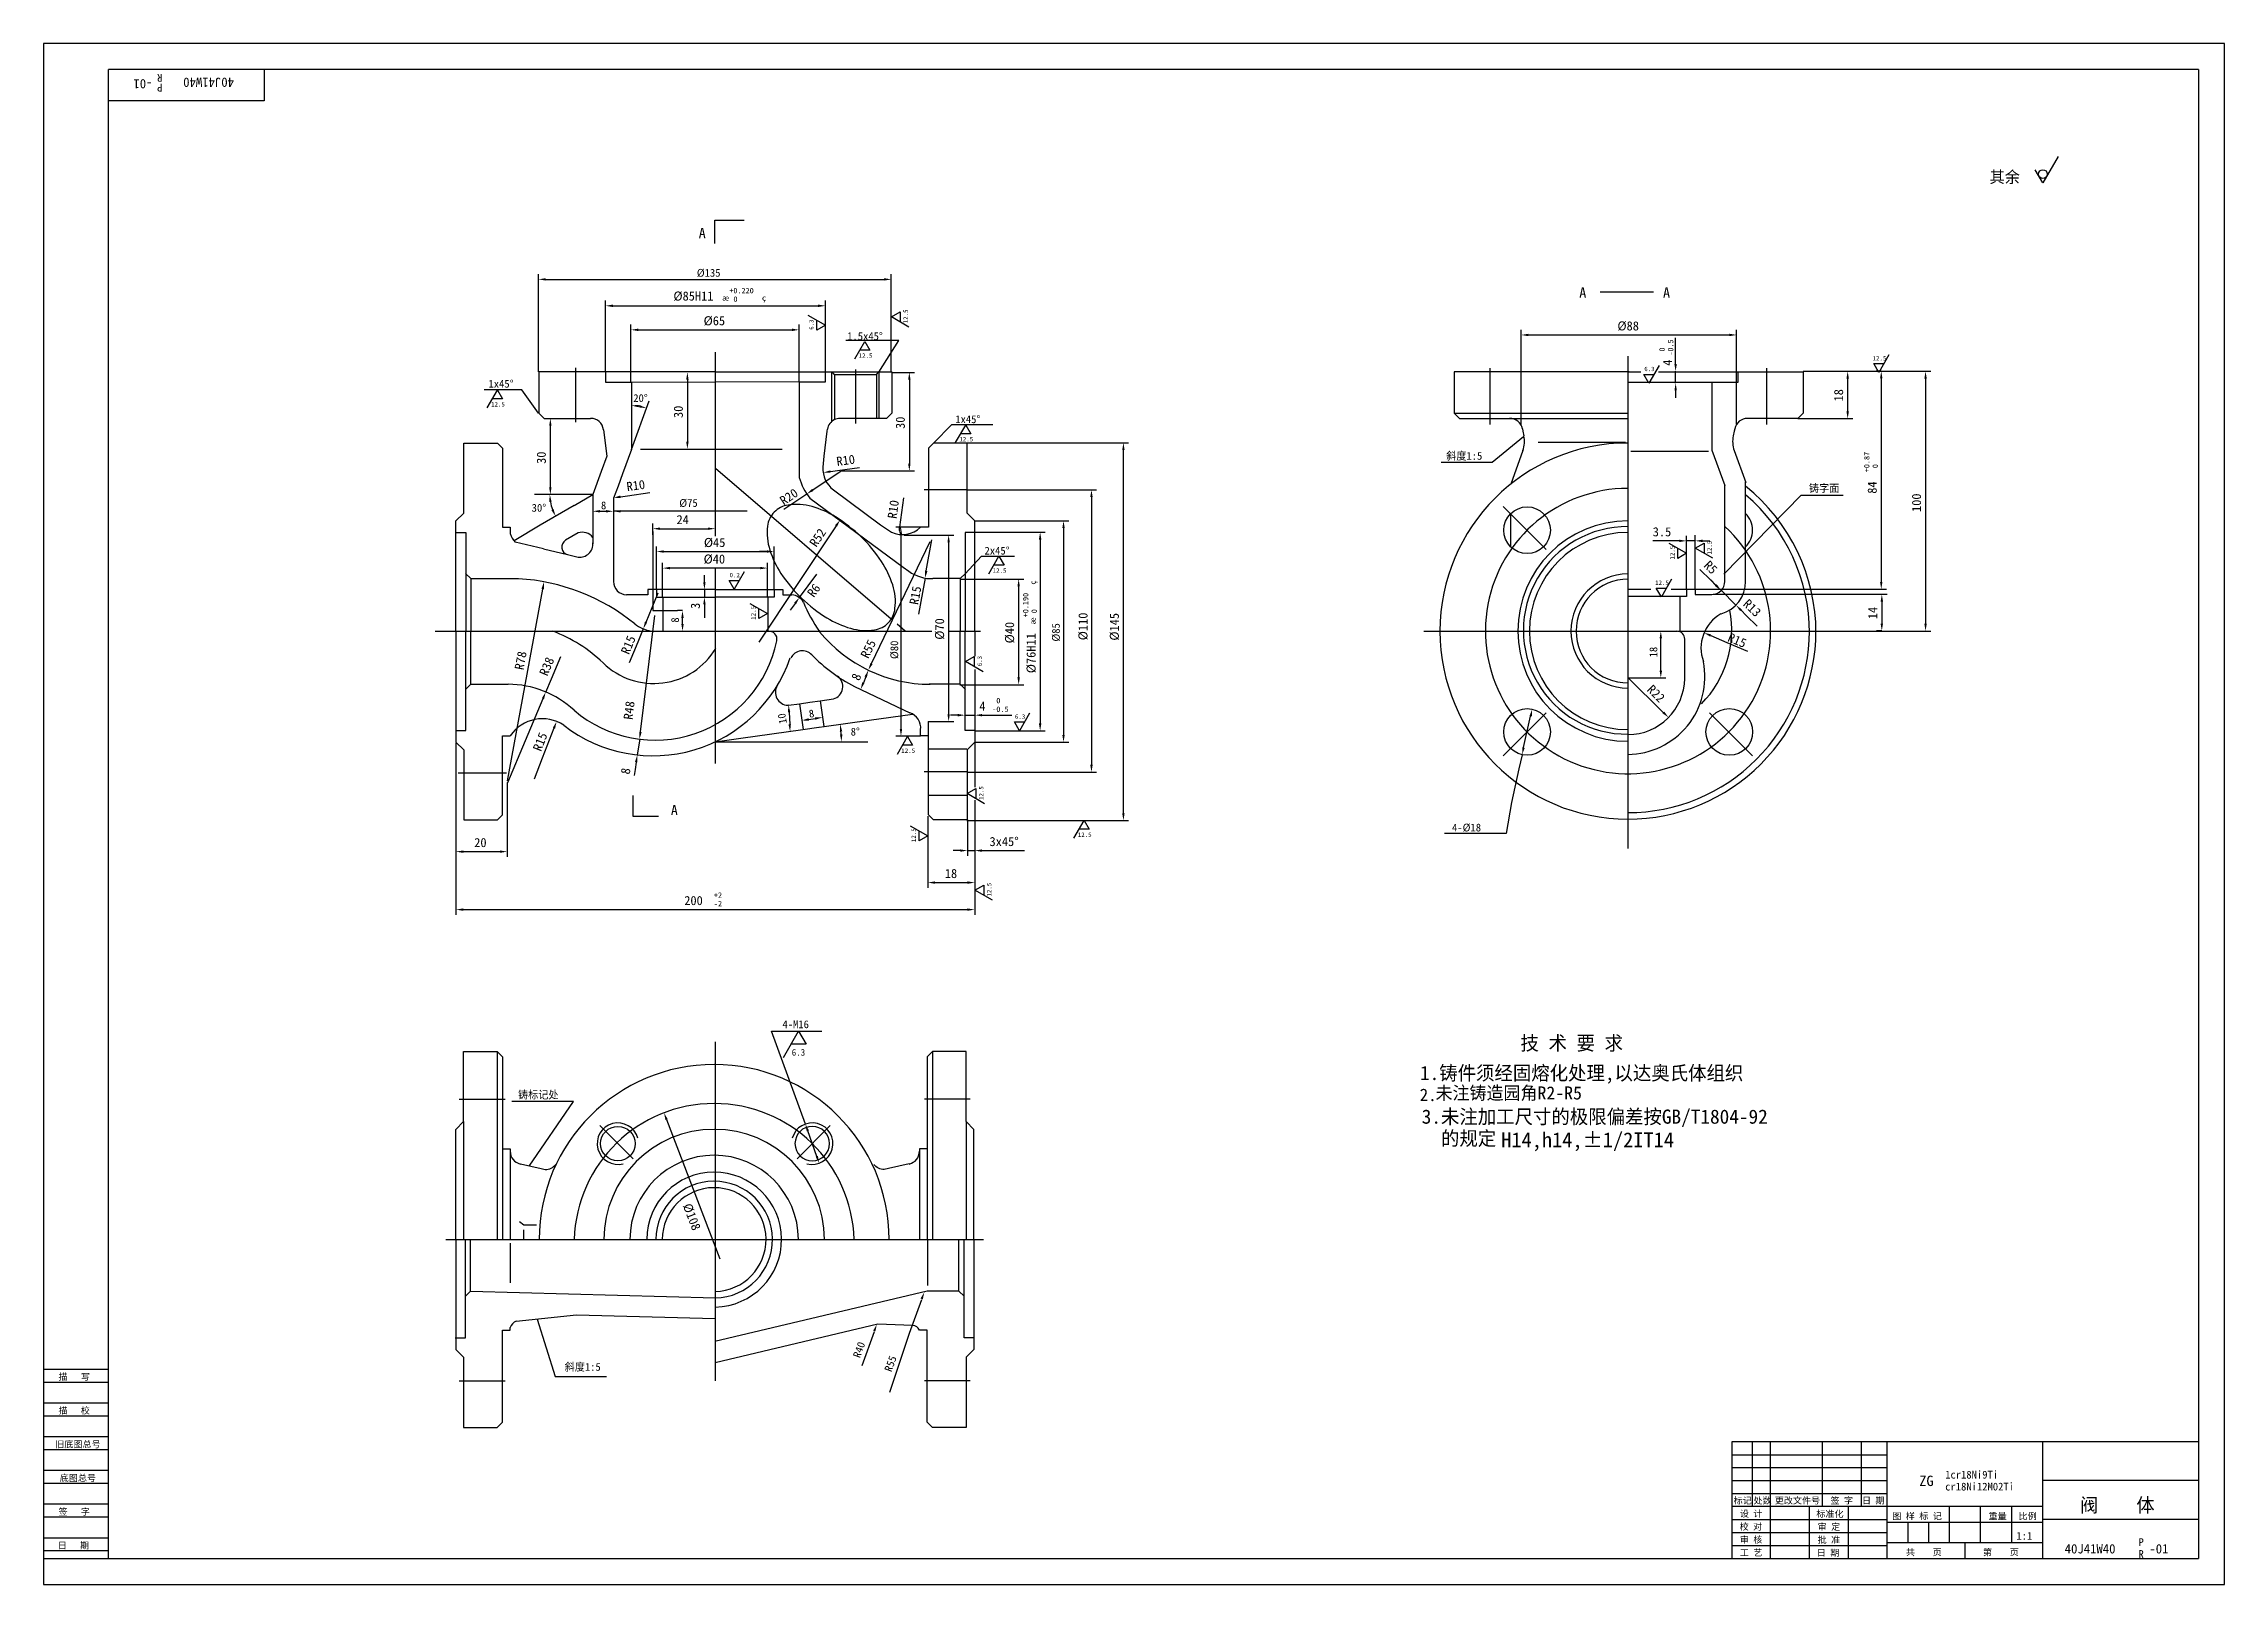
# Model space of a CAD drawing. Header units: metres. Extents: x 0 to 841, y 0 to 594.
import ezdxf

# ---------------------------------------------------------------- set-up
doc = ezdxf.new("R2010")
doc.units = ezdxf.units.M
for name, color, linetype in [('B', 3, 'Continuous'), ('C', 6, 'Continuous'), ('D', 1, 'Continuous'), ('FL', 5, 'Continuous'), ('T', 7, 'Continuous'), ('TL', 4, 'Continuous')]:
    doc.layers.add(name, color=color, linetype=linetype)

# ---------------------------------------------------------------- blocks, each defined once
blk = doc.blocks.new('TUKUN1')
at = {"layer": 'FL'}
for p, q in [((0, 594), (0, 0)), ((841, 594), (0, 594)), ((841, 0), (841, 594)), ((0, 78), (25, 78)), ((0, 70), (25, 70)), ((0, 65), (25, 65)), ((0, 57), (25, 57)), ((0, 52), (25, 52)), ((659, 30), (659, 55)), ((666, 10), (666, 55)), ((686, 30), (686, 55)), ((701, 30), (701, 55)), ((0, 44), (25, 44)), ((651, 50), (711, 50)), ((651, 45), (711, 45)), ((0, 39), (25, 39)), ((651, 40), (711, 40)), ((651, 35), (711, 35)), ((0, 31), (25, 31)), ((0, 26), (25, 26)), ((696, 10), (696, 30)), ((0, 18), (25, 18)), ((651, 25), (711, 25)), ((651, 20), (711, 20)), ((0, 13), (25, 13)), ((651, 15), (711, 15)), ((0, 0), (841, 0))]:
    blk.add_line(p, q, dxfattribs=at)
at = {"layer": 'TL'}
for p, q in [((25, 10), (25, 584)), ((831, 584), (25, 584)), ((85, 584), (85, 572)), ((831, 584), (831, 10)), ((85, 572), (25, 572)), ((0, 83), (25, 83)), ((651, 55), (651, 10)), ((831, 55), (651, 55)), ((711, 10), (711, 55)), ((771, 10), (771, 55)), ((831, 40), (771, 40)), ((771, 30), (651, 30)), ((681, 10), (681, 30)), ((735, 16), (735, 30)), ((747, 16), (747, 30)), ((759, 16), (759, 30)), ((711, 24), (771, 24)), ((719, 16), (719, 24)), ((727, 16), (727, 24)), ((831, 25), (771, 25)), ((0, 10), (831, 10)), ((771, 16), (711, 16)), ((741, 10), (741, 16))]:
    blk.add_line(p, q, dxfattribs=at)
at = {"layer": 'T'}
for s, p in [('描   写', (5.74, 78.76)), ('描   校', (5.74, 65.76)), ('旧底图总号', (4.49, 52.76)), ('底图总号', (6.22, 39.76)), ('标记', (651.75, 31.07)), ('处数', (659.38, 31.07)), ('更改文件号', (667.61, 31.07)), ('签 字', (689.1, 31.07)), ('日 期', (701.23, 31.07)), ('签   字', (5.74, 26.76)), ('设 计', (654.14, 25.99)), ('标准化', (683.65, 25.93)), ('图 样 标 记', (712.95, 25.04)), ('重量', (750.03, 25.04)), ('比例', (761.64, 25.04)), ('校 对', (654.05, 20.99)), ('审 核', (654.14, 15.99)), ('批 准', (684.13, 15.93)), ('审 定', (684.13, 20.93)), ('日   期', (5.45, 13.76)), ('工 艺', (654.14, 10.99)), ('日 期', (683.84, 10.93)), ('共    页', (718.18, 11.13)), ('第    页', (747.9, 11.13))]:
    blk.add_text(s, height=2.5, dxfattribs=at).set_placement(p)

msp = doc.modelspace()

# ---------------------------------------------------------------- linework, layer by layer
at = {"layer": 'B'}
msp.add_lwpolyline([(292.27, 380.2, 0.05), (302.09, 372.59, 0.07), (311.19, 368.6, 0.11), (320.42, 368.01, 0.17), (325.76, 370.74, 0.17), (328.33, 376.17, 0.11), (327.44, 385.37, 0.07), (323.16, 394.35, 0.05), (315.25, 403.91, 0.05), (305.43, 411.52, 0.07), (296.33, 415.51, 0.11), (287.1, 416.11, 0.17), (281.76, 413.37, 0.17), (279.19, 407.94, 0.11), (280.08, 398.74, 0.07), (284.36, 389.77, 0.05)], format="xyb", close=True, dxfattribs=at)
at = {"layer": 'C'}
for p, q in [((259, 475.01), (259, 404.17)), ((611, 473.45), (611, 327.3)), ((205.13, 469.07), (205.13, 448.06)), ((313.12, 468.36), (313.12, 447.55)), ((557.78, 468.83), (557.78, 447.2)), ((664.36, 468.83), (664.36, 447.2)), ((326.9, 372.09), (259.06, 430.22)), ((356.17, 421.97), (339.6, 421.97)), ((579.5, 399.03), (562.92, 415.61)), ((259, 391.8), (259, 316.41)), ((332.28, 367.47), (329.11, 370.19)), ((151.02, 367.53), (234.26, 367.53)), ((279.35, 367.53), (342.53, 367.53)), ((349.01, 367.53), (361.25, 367.53)), ((532.21, 367.53), (610.9, 367.53)), ((630.04, 367.44), (632.63, 367.53)), ((632.63, 367.53), (683.2, 367.53)), ((579.5, 336.03), (562.92, 319.45)), ((642.5, 336.03), (659.08, 319.45)), ((611, 327.3), (611, 319.91)), ((611, 319.91), (611, 283.76)), ((159.85, 312.85), (178.46, 312.85)), ((356.17, 313.2), (339.6, 313.2)), ((259, 209.12), (259, 110.38)), ((160.29, 187.08), (177.97, 187.08)), ((357.38, 187.08), (339.71, 187.08)), ((227.32, 164.06), (214.53, 176.86)), ((290.57, 164.06), (303.37, 176.86)), ((155.16, 133), (362.52, 133)), ((259, 110.38), (259, 102.4)), ((259, 102.4), (259, 93.53)), ((259, 93.53), (259, 85.56)), ((259, 85.56), (259, 78.51)), ((160.29, 78.42), (177.97, 78.42)), ((357.38, 78.42), (339.71, 78.42))]:
    msp.add_line(p, q, dxfattribs=at)
msp.add_lwpolyline([(215.74, 355.26, 0.1), (196.41, 367.49, 0.1)], format="xyb", dxfattribs=at)
for centre, radius, start, end in [((611, 367.53), 55, 90, 47.19), ((235.29, 375.31), 28, 225.72, 328.89), ((258.59, 131.39), 54, 1.71, 178.29)]:
    msp.add_arc(centre, radius, start, end, dxfattribs=at)
at = {"layer": 'D'}
for p, q in [((776.87, 550.47), (771.02, 540.33)), ((771.02, 540.33), (768.09, 545.4)), ((190.83, 467.51), (190.83, 505.11)), ((326.9, 467.51), (326.9, 505.11)), ((193.63, 503.11), (324.1, 503.11)), ((216.73, 467.63), (216.73, 494.92)), ((219.53, 492.92), (298.7, 492.92)), ((294.76, 489.36), (301.52, 485.46)), ((301.5, 467.63), (301.5, 494.92)), ((326.94, 488.63), (330.32, 490.59)), ((333.7, 484.73), (326.94, 488.63)), ((330.32, 490.59), (330.32, 486.68)), ((226.51, 463.37), (226.51, 485.66)), ((229.31, 483.66), (288.56, 483.66)), ((291.36, 463.72), (291.36, 485.66)), ((298.14, 483.5), (298.14, 487.41)), ((301.52, 485.46), (298.14, 483.5)), ((329.77, 479.49), (309.31, 479.49)), ((322.04, 467.37), (329.77, 479.49)), ((569.79, 446.62), (569.79, 483.68)), ((572.59, 481.68), (650.1, 481.68)), ((629.37, 475.86), (629.37, 480.63)), ((652.9, 447.33), (652.9, 483.68)), ((312.83, 472.46), (316.73, 479.22)), ((318.69, 475.84), (314.78, 475.84)), ((316.73, 479.22), (318.69, 475.84)), ((629.37, 473.27), (629.37, 475.86)), ((629.37, 470.47), (629.37, 473.27)), ((711.66, 474.01), (707.76, 467.25)), ((248.26, 464.51), (248.26, 440.49)), ((303.84, 467.49), (303.84, 448.28)), ((322.04, 467.49), (322.04, 449.51)), ((326.98, 467.27), (335.86, 467.27)), ((333.86, 464.47), (333.86, 432.07)), ((619.08, 463.12), (617.12, 466.5)), ((617.12, 466.5), (621.03, 466.5)), ((622.98, 469.88), (619.08, 463.12)), ((629.37, 463.1), (629.37, 467.67)), ((678.6, 467.67), (697.72, 467.67)), ((695.72, 464.87), (695.72, 452.23)), ((697.72, 467.67), (723.37, 467.67)), ((705.81, 470.63), (709.71, 470.63)), ((707.76, 467.25), (705.81, 470.63)), ((708.67, 467.76), (706.67, 467.76)), ((708.67, 464.96), (708.67, 386.48)), ((723.37, 467.67), (727.76, 467.67)), ((725.76, 464.87), (725.76, 370.33)), ((184.4, 460.58), (169.93, 460.58)), ((171.09, 453.65), (174.99, 460.41)), ((176.94, 457.03), (173.04, 457.03)), ((174.99, 460.41), (176.94, 457.03)), ((190.8, 451.5), (184.4, 460.58)), ((226.65, 437.53), (233.49, 456.32)), ((629.37, 460.3), (629.37, 457.5)), ((195.42, 422.94), (195.42, 446.69)), ((343.17, 440.03), (350.24, 447.1)), ((350.24, 447.1), (366.11, 447.1)), ((351.68, 440.21), (355.59, 446.97)), ((355.59, 446.97), (357.54, 443.59)), ((676.45, 449.43), (697.72, 449.43)), ((357.54, 443.59), (353.63, 443.59)), ((356.03, 440.12), (418.41, 440.12)), ((416.41, 297.29), (416.41, 437.32)), ((570.76, 442.44), (558.66, 432.47)), ((296.6, 421.92), (307.97, 429.59)), ((303.4, 429.01), (306.18, 429.4)), ((306.18, 429.4), (314.68, 430.59)), ((308.01, 429.27), (335.86, 429.27)), ((558.66, 432.47), (538.95, 432.47)), ((225.22, 419.7), (233.73, 420.89)), ((356.03, 421.99), (406.1, 421.99)), ((192.07, 420.14), (189.34, 420.14)), ((196.31, 420.14), (192.07, 420.14)), ((211.76, 420.14), (196.31, 420.14)), ((214.56, 413.7), (216.91, 413.7)), ((271.37, 413.7), (219.71, 413.7)), ((222.45, 419.31), (225.22, 419.7)), ((289.64, 417.22), (285.46, 414.39)), ((294.28, 420.35), (289.64, 417.22)), ((330.61, 410.35), (331.79, 418.86)), ((404.1, 419.19), (404.1, 315.96)), ((648.02, 389.44), (677.84, 419.92)), ((677.84, 419.92), (693.94, 419.92)), ((234.95, 404.66), (234.95, 408.99)), ((234.95, 405.93), (234.95, 375.4)), ((237.75, 406.99), (256.23, 406.99)), ((305.63, 408.08), (275.83, 363.22)), ((338.19, 407.55), (328.63, 407.55)), ((330.23, 407.58), (330.61, 410.35)), ((330.63, 404.75), (330.63, 329.79)), ((331.73, 404.55), (351.01, 404.55)), ((359.09, 405.62), (386.3, 405.62)), ((359.17, 410.03), (395.33, 410.03)), ((393.33, 407.23), (393.33, 327.5)), ((633.57, 402.3), (633.57, 404.3)), ((633.6, 399.95), (633.57, 404.29)), ((636.88, 383.68), (636.88, 404.46)), ((636.94, 402.3), (636.94, 404.3)), ((236.36, 383.5), (236.36, 400.18)), ((239.16, 398.18), (278.93, 398.18)), ((278.93, 398.18), (276.13, 398.18)), ((281.73, 383.5), (281.73, 400.18)), ((281.73, 398.18), (281.73, 400.18)), ((319.26, 354.98), (341.92, 402.01)), ((340.4, 390.72), (342.54, 402.73)), ((349.01, 401.75), (349.01, 335.47)), ((355.37, 389.63), (361.69, 396.37)), ((361.69, 396.37), (374.47, 396.37)), ((364.52, 389.58), (368.42, 396.34)), ((368.42, 396.34), (370.38, 392.96)), ((384.3, 402.82), (384.3, 331.91)), ((627.97, 402.3), (620.55, 402.3)), ((626.81, 401.42), (633.57, 397.51)), ((630.77, 402.3), (627.97, 402.3)), ((630.19, 395.56), (630.19, 399.47)), ((633.57, 397.51), (630.19, 395.56)), ((636.94, 402.3), (633.57, 402.3)), ((633.6, 383.59), (633.6, 399.95)), ((636.94, 399.49), (640.32, 401.44)), ((643.7, 395.59), (636.94, 399.49)), ((639.74, 402.3), (642.54, 402.3)), ((640.32, 401.44), (640.32, 397.54)), ((238.71, 380.62), (238.71, 393.8)), ((276.36, 391.8), (241.51, 391.8)), ((254.83, 386.3), (254.83, 389.1)), ((266.29, 383.65), (264.34, 387.03)), ((264.34, 387.03), (268.24, 387.03)), ((270.2, 390.41), (266.29, 383.65)), ((279.16, 380.62), (279.16, 393.8)), ((294.8, 384.91), (298.24, 389.52)), ((339.91, 387.96), (338.93, 382.45)), ((353.32, 387.56), (378.02, 387.56)), ((370.38, 392.96), (366.47, 392.96)), ((627.78, 387.49), (623.88, 380.73)), ((642.95, 387.11), (638.76, 391.29)), ((644.9, 385.25), (642.92, 387.22)), ((644.93, 385.13), (642.95, 387.11)), ((192.45, 383.74), (178.71, 309.81)), ((232.34, 371), (236.97, 382.28)), ((254.83, 383.5), (254.83, 380.62)), ((291.46, 380.41), (294.8, 384.91)), ((338.93, 382.45), (337.42, 373.99)), ((376.02, 384.76), (376.02, 349.63)), ((621.93, 384.11), (625.83, 384.11)), ((623.88, 380.73), (621.93, 384.11)), ((636.83, 383.68), (710.67, 383.68)), ((643.85, 381.7), (710.89, 381.7)), ((646.88, 383.27), (652.61, 377.54)), ((708.89, 378.9), (708.89, 370.42)), ((230.17, 328.62), (235.75, 373.48)), ((234.95, 375.4), (244.39, 375.4)), ((246.39, 375.4), (244.39, 375.4)), ((246.39, 370.27), (246.39, 372.6)), ((254.83, 377.82), (254.83, 375.02)), ((254.83, 375.02), (254.83, 372.59)), ((272.4, 378.21), (279.16, 374.31)), ((275.78, 372.36), (275.78, 376.26)), ((279.16, 374.31), (275.78, 372.36)), ((289.79, 378.17), (287.88, 375.6)), ((654.59, 375.56), (656.57, 373.58)), ((656.57, 373.58), (660.76, 369.4)), ((229.13, 363.2), (225.87, 355.26)), ((231.27, 368.41), (229.13, 363.2)), ((623.66, 352.25), (623.66, 364.69)), ((642.89, 365.79), (649.16, 363.14)), ((649.16, 363.14), (657.07, 359.79)), ((683.2, 367.53), (723.37, 367.53)), ((708.89, 367.62), (706.89, 367.62)), ((723.37, 367.53), (727.76, 367.53)), ((195.82, 349.17), (199.41, 357.7)), ((355.53, 355.75), (358.91, 357.7)), ((362.29, 351.84), (355.53, 355.75)), ((358.91, 357.7), (358.91, 353.79)), ((193.64, 344.01), (195.82, 349.17)), ((317.04, 349.85), (316.13, 347.63)), ((353.32, 346.83), (378.02, 346.83)), ((624.63, 336.17), (610.9, 349.6)), ((611.12, 349.45), (625.66, 349.45)), ((192.55, 341.43), (178.87, 309)), ((196.81, 330.06), (192.26, 318.47)), ((287.46, 336.25), (287.73, 331.56)), ((295.13, 333.46), (297.54, 333.81)), ((341.09, 332.67), (351.01, 332.67)), ((341.19, 327.18), (341.19, 332.67)), ((352.56, 335.1), (349.76, 335.1)), ((355.36, 335.1), (359.09, 335.1)), ((359.09, 329.11), (386.3, 329.11)), ((361.89, 335.1), (364.69, 335.1)), ((364.69, 335.1), (367.28, 335.1)), ((367.28, 335.1), (373.37, 335.1)), ((376.35, 329.1), (374.4, 332.48)), ((374.4, 332.48), (378.3, 332.48)), ((380.25, 335.86), (376.35, 329.1)), ((570.76, 322.59), (573.46, 334.69)), ((159.02, 324.26), (159.02, 280.49)), ((229.96, 325.92), (228.96, 319.74)), ((259, 324.85), (317.84, 324.85)), ((338.19, 326.99), (328.63, 326.99)), ((329.29, 320.12), (333.19, 326.88)), ((335.14, 323.5), (331.24, 323.5)), ((333.19, 326.88), (335.14, 323.5)), ((359.09, 324.46), (359.09, 307.4)), ((359.17, 324.7), (395.33, 324.7)), ((570.15, 319.85), (568.92, 314.39)), ((192.26, 318.47), (189.12, 310.48)), ((228.07, 314.21), (227.69, 311.82)), ((228.52, 316.98), (228.07, 314.21)), ((356.03, 313.16), (406.1, 313.16)), ((568.92, 314.39), (566.03, 301.45)), ((178.77, 309.14), (178.77, 280.49)), ((356.11, 304.84), (359.49, 306.79)), ((362.87, 300.94), (356.11, 304.84)), ((359.49, 306.79), (359.49, 302.89)), ((340.98, 296.14), (340.98, 268.56)), ((356.03, 294.49), (418.41, 294.49)), ((356.3, 294.76), (356.3, 280.89)), ((359.09, 302.28), (359.09, 280.89)), ((397.35, 287.73), (401.25, 294.49)), ((401.25, 294.49), (403.21, 291.11)), ((566.03, 301.45), (564.05, 289.49)), ((334.22, 292.5), (340.98, 288.6)), ((337.6, 286.65), (337.6, 290.55)), ((340.98, 288.6), (337.6, 286.65)), ((403.21, 291.11), (399.3, 291.11)), ((564.05, 289.49), (540.27, 289.49)), ((159.02, 280.49), (159.02, 258.14)), ((161.82, 282.49), (175.97, 282.49)), ((353.5, 282.89), (350.7, 282.89)), ((356.3, 282.89), (359.09, 282.89)), ((359.09, 280.89), (359.09, 268.56)), ((361.89, 282.89), (364.69, 282.89)), ((364.69, 282.89), (378.28, 282.89)), ((343.78, 270.56), (356.29, 270.56)), ((359.18, 267.62), (362.56, 269.57)), ((362.56, 269.57), (362.56, 265.67)), ((359.09, 268.56), (359.09, 258.14)), ((365.94, 263.72), (359.18, 267.62)), ((161.82, 260.14), (356.29, 260.14)), ((293.77, 177.46), (280.65, 213.29)), ((280.65, 213.29), (300.12, 213.29)), ((285.32, 203.15), (291.17, 213.29)), ((291.17, 213.29), (294.1, 208.22)), ((294.1, 208.22), (288.24, 208.22)), ((204.36, 186.12), (180.62, 186.12)), ((187.24, 161.24), (204.36, 186.12)), ((240.24, 179.19), (260.83, 125.56)), ((298.16, 165.01), (294.7, 174.82)), ((338.61, 109.76), (333.83, 96.67)), ((190.36, 102.24), (197.27, 80.1)), ((320.3, 97.36), (315.52, 84.27)), ((333.83, 96.67), (326.24, 73.97)), ((197.27, 80.1), (217.03, 80.1))]:
    msp.add_line(p, q, dxfattribs=at)
msp.add_circle((771.02, 543.71), 1.69, dxfattribs=at)
for centre, radius, start, end in [((226.65, 437.53), 16.97, 79.47, 80.53), ((211.8, 420.14), 16.6, 189.67, 200.33), ((259, 324.85), 48.67, 3.3, 4.7)]:
    msp.add_arc(centre, radius, start, end, dxfattribs=at)
for points in [[(193.63, 503.58), (193.63, 502.65), (190.83, 503.11)], [(324.1, 503.58), (324.1, 502.65), (326.9, 503.11)], [(219.53, 493.39), (219.53, 492.46), (216.73, 492.92)], [(298.7, 493.39), (298.7, 492.46), (301.5, 492.92)], [(229.31, 484.13), (229.31, 483.19), (226.51, 483.66)], [(288.56, 484.13), (288.56, 483.19), (291.36, 483.66)], [(572.59, 482.15), (572.59, 481.22), (569.79, 481.68)], [(650.1, 482.15), (650.1, 481.22), (652.9, 481.68)], [(247.8, 464.51), (248.73, 464.51), (248.26, 467.31)], [(333.39, 464.47), (334.32, 464.47), (333.86, 467.27)], [(628.91, 470.47), (629.84, 470.47), (629.37, 467.67)], [(628.91, 460.3), (629.84, 460.3), (629.37, 463.1)], [(695.26, 464.87), (696.19, 464.87), (695.72, 467.67)], [(708.21, 464.96), (709.14, 464.96), (708.67, 467.76)], [(725.3, 464.87), (726.23, 464.87), (725.76, 467.67)], [(229.4, 453.8), (229.48, 454.73), (226.65, 454.5)], [(229.87, 454.66), (229.63, 453.76), (232.45, 453.47)], [(194.95, 446.69), (195.88, 446.69), (195.42, 449.49)], [(695.26, 452.23), (696.19, 452.23), (695.72, 449.43)], [(247.8, 440.49), (248.73, 440.49), (248.26, 437.69)], [(415.95, 437.32), (416.88, 437.32), (416.41, 440.12)], [(303.47, 428.54), (303.34, 429.47), (300.63, 428.62)], [(333.39, 432.07), (334.32, 432.07), (333.86, 429.27)], [(194.95, 422.94), (195.88, 422.94), (195.42, 420.14)], [(296.86, 421.53), (296.34, 422.31), (294.28, 420.35)], [(403.63, 419.19), (404.56, 419.19), (404.1, 421.99)], [(194.97, 417.31), (195.9, 417.39), (195.2, 420.14)], [(196.65, 414.57), (195.81, 414.17), (197.42, 411.84)], [(214.56, 414.17), (214.56, 413.24), (211.76, 413.7)], [(216.91, 414.17), (216.91, 413.24), (219.71, 413.7)], [(222.51, 418.85), (222.38, 419.77), (219.68, 418.92)], [(222.51, 413.25), (219.71, 413.7), (222.51, 414.15)], [(237.75, 407.46), (237.75, 406.53), (234.95, 406.99)], [(256.23, 407.46), (256.23, 406.53), (259.03, 406.99)], [(306.01, 407.82), (305.24, 408.34), (307.18, 410.41)], [(330.69, 407.52), (329.77, 407.64), (329.85, 404.81)], [(330.16, 404.75), (331.09, 404.75), (330.63, 407.55)], [(348.55, 401.75), (349.48, 401.75), (349.01, 404.55)], [(383.83, 402.82), (384.77, 402.82), (384.3, 405.62)], [(392.86, 407.23), (393.8, 407.23), (393.33, 410.03)], [(239.16, 398.65), (239.16, 397.72), (236.36, 398.18)], [(278.93, 398.65), (278.93, 397.72), (281.73, 398.18)], [(278.93, 398.65), (278.93, 397.72), (281.73, 398.18)], [(630.77, 402.77), (630.77, 401.83), (633.57, 402.3)], [(639.74, 402.77), (639.74, 401.83), (636.94, 402.3)], [(241.51, 392.27), (241.51, 391.34), (238.71, 391.8)], [(276.36, 392.27), (276.36, 391.34), (279.16, 391.8)], [(340.86, 390.64), (339.94, 390.8), (339.91, 387.96)], [(375.55, 384.76), (376.48, 384.76), (376.02, 387.56)], [(192.91, 383.66), (192, 383.83), (192.97, 386.49)], [(254.37, 386.3), (255.3, 386.3), (254.83, 383.5)], [(254.37, 377.82), (255.3, 377.82), (254.83, 380.62)], [(290.16, 377.89), (289.41, 378.44), (291.46, 380.41)], [(645.23, 385.58), (644.57, 384.92), (646.88, 383.27)], [(644.6, 384.8), (645.26, 385.46), (646.92, 383.15)], [(708.21, 386.48), (709.14, 386.48), (708.67, 383.68)], [(708.43, 378.9), (709.36, 378.9), (708.89, 381.7)], [(232.77, 370.82), (231.9, 371.18), (231.27, 368.41)], [(245.92, 372.6), (246.85, 372.6), (246.39, 375.4)], [(245.92, 370.27), (246.85, 370.27), (246.39, 367.47)], [(654.92, 375.89), (654.26, 375.23), (652.61, 377.54)], [(708.43, 370.42), (709.36, 370.42), (708.89, 367.62)], [(725.3, 370.33), (726.23, 370.33), (725.76, 367.53)], [(623.19, 364.69), (624.13, 364.69), (623.66, 367.49)], [(642.71, 365.36), (643.08, 366.22), (640.32, 366.88)], [(319.68, 354.78), (318.84, 355.18), (318.05, 352.46)], [(315.7, 347.8), (316.57, 347.45), (315.08, 345.03)], [(316.6, 350.03), (317.47, 349.68), (318.09, 352.45)], [(375.55, 349.63), (376.48, 349.63), (376.02, 346.83)], [(623.19, 352.25), (624.13, 352.25), (623.66, 349.45)], [(192.98, 341.25), (192.12, 341.61), (193.64, 344.01)], [(287.93, 336.27), (287, 336.22), (287.3, 339.04)], [(573.92, 334.58), (573.01, 334.79), (574.07, 337.42)], [(624.3, 335.84), (624.95, 336.51), (626.63, 334.21)], [(197.24, 329.89), (196.37, 330.23), (197.83, 332.66)], [(230.63, 328.56), (229.71, 328.68), (229.82, 325.84)], [(288.19, 331.58), (287.26, 331.53), (287.88, 328.76)], [(295.06, 333.93), (295.2, 333), (292.36, 333.07)], [(297.47, 334.27), (297.6, 333.35), (300.31, 334.21)], [(307.05, 328.78), (307.97, 328.89), (307.2, 331.62)], [(330.16, 329.79), (331.09, 329.79), (330.63, 326.99)], [(348.55, 335.47), (349.48, 335.47), (349.01, 332.67)], [(352.56, 335.56), (352.56, 334.63), (355.36, 335.1)], [(361.89, 335.56), (361.89, 334.63), (359.09, 335.1)], [(383.83, 331.91), (384.77, 331.91), (384.3, 329.11)], [(228.06, 317.05), (228.98, 316.9), (228.96, 319.74)], [(308.06, 327.66), (307.13, 327.63), (307.67, 324.85)], [(392.86, 327.5), (393.8, 327.5), (393.33, 324.7)], [(571.21, 322.48), (570.3, 322.69), (570.15, 319.85)], [(403.63, 315.96), (404.56, 315.96), (404.1, 313.16)], [(415.95, 297.29), (416.88, 297.29), (416.41, 294.49)], [(161.82, 282.95), (161.82, 282.02), (159.02, 282.49)], [(175.97, 282.95), (175.97, 282.02), (178.77, 282.49)], [(353.5, 283.35), (353.5, 282.42), (356.3, 282.89)], [(361.89, 283.35), (361.89, 282.42), (359.09, 282.89)], [(343.78, 271.03), (343.78, 270.09), (340.98, 270.56)], [(356.29, 271.03), (356.29, 270.09), (359.09, 270.56)], [(161.82, 260.6), (161.82, 259.67), (159.02, 260.14)], [(356.29, 260.6), (356.29, 259.67), (359.09, 260.14)], [(239.8, 179.02), (240.68, 179.35), (239.24, 181.8)], [(294.26, 174.66), (295.14, 174.97), (293.77, 177.46)], [(297.72, 164.85), (298.6, 165.16), (299.09, 162.37)], [(339.05, 109.88), (338.18, 110.22), (339.64, 112.65)], [(320.75, 97.48), (319.88, 97.82), (321.34, 100.25)]]:
    msp.add_solid(points, dxfattribs=at)
at = {"layer": 'FL'}
for centre, start, end in [((221.47, 169.91), 15, 285), ((296.43, 169.91), 255, 165)]:
    msp.add_arc(centre, 8, start, end, dxfattribs=at)
at = {"layer": 'TL'}
for p, q in [((258.88, 516.9), (258.88, 525.92)), ((258.88, 525.92), (270.14, 525.92)), ((600.22, 498.34), (620.79, 498.34)), ((191, 467.53), (191, 451.53)), ((216.5, 467.53), (191, 467.53)), ((259, 467.53), (216.5, 467.53)), ((216.65, 467.53), (216.65, 463.53)), ((216.65, 463.53), (226.65, 463.53)), ((226.65, 463.53), (291.25, 463.68)), ((226.65, 463.53), (226.65, 437.53)), ((259.08, 467.53), (301.58, 467.53)), ((291.43, 463.53), (291.43, 437.53)), ((301.43, 463.53), (291.43, 463.53)), ((301.43, 467.53), (301.43, 463.53)), ((301.58, 467.53), (305.03, 467.53)), ((304.98, 466.46), (304.04, 467.49)), ((304.98, 466.46), (304.98, 449.53)), ((304.98, 466.46), (321.18, 466.46)), ((305.03, 467.53), (321.24, 467.53)), ((321.21, 466.46), (322.15, 467.49)), ((321.21, 466.46), (321.21, 449.53)), ((321.24, 467.53), (327.08, 467.53)), ((327.08, 467.53), (327.08, 451.53)), ((568.97, 467.53), (543.97, 467.53)), ((543.97, 467.53), (543.97, 451.53)), ((611.47, 467.53), (568.97, 467.53)), ((611, 467.53), (615.96, 467.53)), ((643.4, 463.31), (611.09, 463.31)), ((622.8, 467.53), (653.5, 467.53)), ((653.4, 463.31), (643.4, 463.31)), ((643.4, 463.31), (643.4, 437.31)), ((653.4, 467.31), (653.4, 463.31)), ((653.5, 467.53), (678.5, 467.53)), ((678.5, 467.53), (678.5, 451.53)), ((191, 451.53), (193, 449.53)), ((193, 449.53), (210.96, 449.53)), ((304.98, 449.53), (304.98, 449)), ((321.24, 449.53), (307.16, 449.53)), ((325.08, 449.53), (321.24, 449.53)), ((327.08, 451.53), (325.08, 449.53)), ((543.97, 451.53), (611.1, 451.53)), ((543.97, 451.53), (545.97, 449.53)), ((545.97, 449.53), (565.37, 449.53)), ((565.37, 449.53), (611.1, 449.53)), ((676.5, 449.53), (657.1, 449.53)), ((678.5, 451.53), (676.5, 449.53)), ((162, 413.03), (162, 440.03)), ((162, 440.03), (175, 440.03)), ((175, 440.03), (176.98, 438.05)), ((176.98, 438.05), (176.98, 407.55)), ((215.92, 445.16), (217.21, 435)), ((230.18, 437.69), (284.82, 437.69)), ((291.43, 437.53), (291.43, 426.79)), ((302.08, 444.53), (300.86, 435)), ((302.23, 445.41), (302.08, 444.53)), ((343.17, 440.03), (341.19, 438.05)), ((341.19, 438.05), (341.19, 407.55)), ((356.17, 440.03), (343.17, 440.03)), ((356.17, 413.03), (356.17, 440.03)), ((570.27, 445.51), (570.47, 444.53)), ((570.47, 444.53), (570.86, 442.77)), ((609.99, 440.28), (576.36, 440.28)), ((652, 444.53), (651.6, 442.77)), ((652.2, 445.51), (652, 444.53)), ((300.86, 435), (300.56, 430.72)), ((570.5, 437.16), (565.79, 424.21)), ((642.1, 436.73), (612.06, 436.73)), ((643.4, 437.31), (648.38, 423.63)), ((651.96, 437.16), (656.47, 424.78)), ((304.58, 421.97), (322.76, 408.52)), ((648.38, 386.68), (648.38, 423.63)), ((656.38, 386.11), (656.38, 425.04)), ((159, 410.03), (162, 413.03)), ((204.61, 415.98), (191.48, 408.41)), ((204.61, 415.98), (211.82, 420.16)), ((295.48, 418.75), (331.43, 392.15)), ((359.17, 410.03), (356.17, 413.03)), ((565.7, 412.54), (565.7, 400.36)), ((158.8, 405.58), (162.8, 405.58)), ((159, 405.53), (159, 410.03)), ((159, 367.53), (159, 405.53)), ((162.8, 405.58), (162.8, 394.58)), ((176.98, 407.55), (179.98, 407.55)), ((179.98, 407.55), (179.98, 405.09)), ((191.48, 408.41), (181.41, 402.28)), ((206.17, 405.34), (201.26, 402.51)), ((322.76, 408.52), (326.98, 405.65)), ((341.19, 407.55), (338.19, 407.55)), ((355.37, 405.58), (355.37, 394.58)), ((359.37, 405.58), (355.37, 405.58)), ((359.17, 405.53), (359.17, 410.03)), ((359.17, 367.53), (359.17, 405.53)), ((192.81, 399.22), (181.85, 401.85)), ((192.81, 399.22), (202.06, 396.99)), ((202.06, 396.99), (205.63, 396.13)), ((211.8, 400.93), (211.81, 401.56)), ((162.7, 389.74), (164.7, 387.74)), ((162.8, 394.58), (162.8, 389.25)), ((162.8, 389.25), (162.8, 367.51)), ((164.7, 387.74), (182.27, 387.74)), ((164.7, 387.74), (164.7, 367.53)), ((345.83, 387.74), (342.98, 387.74)), ((353.48, 387.74), (345.83, 387.74)), ((355.48, 389.74), (353.48, 387.74)), ((353.48, 387.74), (353.48, 367.53)), ((355.37, 394.58), (355.37, 389.41)), ((355.37, 389.41), (355.37, 367.51)), ((232.98, 381.55), (224.74, 381.55)), ((236.17, 383.55), (232.98, 383.55)), ((232.98, 383.55), (232.98, 381.55)), ((258.98, 383.55), (236.17, 383.55)), ((236.31, 383.55), (236.31, 380.55)), ((236.31, 380.55), (238.81, 380.55)), ((238.81, 380.55), (258.98, 380.55)), ((238.81, 380.55), (238.81, 367.64)), ((259.1, 383.55), (281.73, 383.55)), ((279.27, 380.55), (259.1, 380.55)), ((279.27, 380.55), (279.27, 367.64)), ((281.77, 380.55), (279.27, 380.55)), ((281.73, 383.55), (285.1, 383.55)), ((281.77, 383.55), (281.77, 380.55)), ((285.1, 383.55), (285.1, 381.55)), ((285.1, 381.55), (288.6, 381.55)), ((610.88, 383.68), (619.82, 383.68)), ((631.02, 380.84), (611.07, 380.84)), ((627.66, 383.68), (633.38, 383.68)), ((631.02, 380.84), (631.02, 367.44)), ((633.52, 380.84), (631.02, 380.84)), ((633.38, 383.68), (636.88, 383.68)), ((633.52, 383.84), (633.52, 380.84)), ((636.88, 383.68), (636.88, 381.68)), ((636.88, 381.68), (643.38, 381.68)), ((159, 367.2), (159, 329.2)), ((162.8, 345.21), (162.8, 367.22)), ((164.7, 347), (164.7, 367.2)), ((234.26, 367.53), (238.71, 367.53)), ((238.71, 367.53), (279.35, 367.53)), ((353.48, 347), (353.48, 367.2)), ((355.37, 345.16), (355.37, 367.22)), ((359.17, 367.2), (359.17, 357.9)), ((610.9, 367.44), (629.9, 367.44)), ((632.9, 349.24), (632.9, 364.44)), ((162.7, 345), (164.7, 347)), ((162.8, 340.15), (162.8, 345.21)), ((164.7, 347), (179.13, 347)), ((312.67, 346.2), (334.05, 336.02)), ((353.48, 347), (341.45, 347)), ((355.48, 345), (353.48, 347)), ((355.37, 340.15), (355.37, 345.07)), ((359.17, 352.75), (359.17, 351.2)), ((359.17, 351.2), (359.17, 329.2)), ((162.8, 329.15), (162.8, 340.15)), ((287.27, 338.92), (287.06, 338.83)), ((291.51, 339.51), (292.9, 329.61)), ((299.43, 340.63), (300.83, 330.72)), ((355.37, 329.15), (355.37, 340.15)), ((158.8, 329.15), (162.8, 329.15)), ((159, 329.2), (159, 324.7)), ((338.19, 327.18), (338.19, 329.5)), ((359.37, 329.15), (355.37, 329.15)), ((359.17, 329.2), (359.17, 324.7)), ((159, 324.7), (162, 321.7)), ((162, 321.7), (162, 294.7)), ((176.98, 296.68), (176.98, 327.18)), ((176.98, 327.18), (179.98, 327.18)), ((341.19, 327.18), (338.19, 327.18)), ((341.19, 321.83), (341.19, 327.18)), ((341.19, 304.42), (341.19, 321.83)), ((341.23, 322.08), (356.08, 322.08)), ((359.17, 324.7), (356.17, 321.7)), ((356.17, 321.7), (356.17, 304.42)), ((227.28, 304.12), (227.28, 296.14)), ((341.19, 296.68), (341.19, 304.42)), ((341.23, 304.31), (356.08, 304.31)), ((356.17, 304.42), (356.17, 294.7)), ((162, 294.7), (175, 294.7)), ((175, 294.7), (176.98, 296.68)), ((227.28, 296.14), (237.19, 296.14)), ((343.17, 294.7), (341.19, 296.68)), ((356.17, 294.7), (343.17, 294.7)), ((161.94, 178.43), (161.94, 205.43)), ((161.94, 205.43), (174.94, 205.43)), ((174.94, 205.43), (174.94, 132.91)), ((174.94, 205.43), (176.94, 203.43)), ((176.94, 203.43), (176.94, 167.93)), ((342.74, 205.43), (340.74, 203.43)), ((340.74, 203.43), (340.74, 167.93)), ((342.74, 205.43), (342.74, 132.91)), ((355.74, 205.43), (342.74, 205.43)), ((355.74, 178.43), (355.74, 205.43)), ((158.94, 175.43), (161.94, 178.43)), ((161.94, 178.43), (161.94, 132.75)), ((355.74, 178.43), (355.74, 132.75)), ((358.73, 175.43), (355.74, 178.43)), ((158.94, 132.93), (158.94, 175.43)), ((358.73, 132.93), (358.73, 175.43)), ((176.94, 167.93), (176.94, 132.91)), ((176.94, 167.93), (179.94, 167.93)), ((179.94, 167.93), (179.94, 166.95)), ((179.94, 166.95), (179.94, 132.91)), ((183.87, 162.07), (191.85, 160.33)), ((191.85, 160.33), (193.47, 159.97)), ((325.82, 160.33), (324.21, 159.97)), ((333.8, 162.07), (325.82, 160.33)), ((340.74, 167.93), (337.74, 167.93)), ((337.74, 167.93), (337.74, 166.95)), ((337.74, 166.95), (337.74, 132.91)), ((340.74, 167.93), (340.74, 132.91)), ((185.2, 138.44), (183.46, 139.82)), ((190.06, 138.44), (185.2, 138.44)), ((185.2, 132.96), (185.2, 136.73)), ((158.94, 133.04), (158.94, 95.11)), ((162.67, 111.06), (162.67, 132.98)), ((164.67, 113.06), (164.67, 132.98)), ((179.98, 131.6), (179.98, 116.21)), ((340.81, 132.98), (340.81, 115.25)), ((353.01, 113.06), (353.01, 132.98)), ((355.01, 111.06), (355.01, 132.98)), ((358.73, 133.04), (358.73, 95.06)), ((162.67, 111.06), (164.67, 113.06)), ((162.67, 95.06), (162.67, 111.06)), ((164.67, 113.06), (259.14, 110.52)), ((340.68, 113.06), (258.81, 93.57)), ((353.01, 113.06), (340.68, 113.06)), ((355.01, 111.06), (353.01, 113.06)), ((355.01, 95.06), (355.01, 111.06)), ((182.27, 101.5), (205.52, 103.96)), ((205.52, 103.96), (258.93, 102.52)), ((158.67, 95.06), (162.67, 95.06)), ((158.94, 95.11), (158.94, 90.54)), ((176.94, 62.54), (176.94, 98.04)), ((176.94, 98.04), (179.94, 98.04)), ((179.94, 98.04), (179.94, 99.01)), ((321.66, 100.31), (259, 85.39)), ((335.12, 99.83), (321.66, 100.31)), ((340.74, 98.04), (337.74, 98.04)), ((340.74, 62.54), (340.74, 98.04)), ((359.01, 95.06), (355.01, 95.06)), ((358.73, 95.06), (358.73, 90.54)), ((158.94, 90.54), (161.94, 87.54)), ((161.94, 87.54), (161.94, 60.54)), ((358.73, 90.54), (355.74, 87.54)), ((355.74, 87.54), (355.74, 60.54)), ((161.94, 60.54), (174.94, 60.54)), ((174.94, 60.54), (176.94, 62.54)), ((342.74, 60.54), (340.74, 62.54)), ((355.74, 60.54), (342.74, 60.54))]:
    msp.add_line(p, q, dxfattribs=at)
for points in [[(226.65, 437.53), (223.23, 428.13), (221.52, 423.43), (219.81, 418.73), (219.81, 418.69)], [(215.06, 429.07), (211.81, 420.14), (211.81, 420.01)], [(217.21, 435), (215.06, 429.07)], [(211.81, 420.01), (211.81, 401.56)], [(219.81, 418.69), (219.81, 398.93)], [(211.81, 401.56), (211.81, 401.1)], [(219.81, 398.93), (219.81, 386.6)], [(331.43, 392.15), (333.73, 390.59)], [(287.27, 338.92), (291.49, 339.51)], [(291.49, 339.51), (295.48, 340.07)], [(295.48, 340.07), (299.42, 340.62)], [(299.42, 340.62), (304.61, 341.35)], [(259, 324.85), (268.9, 326.24), (292.84, 329.6)], [(292.84, 329.6), (298.97, 330.46)], [(299.08, 330.48), (301.02, 330.75)], [(301.02, 330.75), (318.42, 333.2), (335.13, 335.55)]]:
    msp.add_lwpolyline(points, dxfattribs=at)
for points in [[(291.43, 426.79, 0.11), (295.48, 418.75, 0.11)], [(179.98, 405.09, 0.16), (181.85, 401.85, 0.16)], [(211.82, 403.59, 0.33), (206.17, 405.34, 0.33)], [(326.98, 405.65, 0.31), (338.19, 407.55, 0.31)], [(333.73, 390.59, 0.17), (342.98, 387.74, 0.17)], [(219.81, 386.6, 0.41), (224.74, 381.55, 0.41)], [(292.99, 378.73, 0.23), (288.6, 381.55, 0.23)], [(292.99, 378.73, 0.06), (299.26, 367.3, 0.06)], [(227.98, 370.28, 0.12), (234.26, 367.53, 0.12)], [(646.87, 374.16, 0.37), (640.11, 355.71, 0.37)], [(282.77, 363.81, 0.52), (279.35, 367.37, 0.52)], [(296.24, 358.37, 0.52), (288.19, 357.16, 0.52)], [(204.57, 336.99, 0.19), (179.13, 347, 0.19)], [(282.94, 346.5, 0.57), (286.97, 338.92, 0.57)], [(304.61, 341.35, 0.62), (306.16, 350.16, 0.62)], [(200.63, 331.21, 0.41), (179.98, 327.18, 0.41)], [(338.19, 329.5, 0.36), (334.05, 336.02, 0.36)], [(214.8, 169.91, -1), (228.14, 169.91, -1), (214.8, 169.91, -1)], [(303.09, 169.91, 1), (289.76, 169.91, 1), (303.09, 169.91, 1)], [(193.47, 159.97, 0.24), (197.49, 161.9, 0.24)], [(324.21, 159.97, -0.24), (320.19, 161.9, -0.24)], [(182.27, 101.5, 0.18), (179.94, 99.01, 0.18)], [(337.74, 98.04, 0.29), (335.12, 99.83, 0.29)]]:
    msp.add_lwpolyline(points, format="xyb", dxfattribs=at)
for centre in [(572.11, 406.42), (572.11, 328.64), (650.08, 328.64)]:
    msp.add_circle(centre, 9, dxfattribs=at)
for centre, radius, start, end in [((210.96, 444.53), 5, 7.26, 90), ((307.16, 444.53), 5, 115.74, 169.91), ((307.16, 444.53), 5, 90, 115.74), ((565.37, 444.53), 5, 11.31, 90), ((657.1, 444.53), 5, 90, 168.69), ((611, 367.53), 72.5, 90, 269.99), ((561.11, 440.58), 10, 340, 12.68), ((661.36, 440.58), 10, 167.32, 200), ((310.53, 430.01), 10, 175.92, 233.49), ((611, 366.8), 72.5, 0, 51.25), ((650.08, 406.42), 9, 314.36, 45.64), ((611, 366.8), 70, 0, 49.59), ((611, 367.53), 42.5, 90, 270), ((610.66, 367.78), 40, 89.51, 270.49), ((611, 367.53), 38, 90, 270), ((202.76, 399.91), 3, 120, 256.49), ((206.8, 401), 5, 256.49, 359.2), ((178.71, 309.81), 78, 86.72, 87.31), ((178.71, 309.81), 78, 50.83, 86.72), ((611, 367.53), 22, 90, 270), ((611, 367.53), 20, 90, 270), ((643.38, 386.68), 5, 270, 0), ((643.38, 386.68), 13, 285.59, 0), ((611.03, 367.78), 40, 315.08, 11.24), ((235.75, 373.48), 48, 229.48, 348.39), ((341.92, 402.01), 55, 219.14, 270), ((611, 367.53), 70, 269.99, 0), ((611, 367.53), 72.5, 269.99, 0), ((629.9, 364.44), 3, 0, 90), ((234.98, 375.43), 56, 232.16, 340.94), ((341.45, 402.25), 63, 224.14, 242.82), ((610.66, 349.96), 30, 270.65, 11.04), ((610.9, 349.6), 22, 270.25, 359.06), ((258.59, 132.93), 67.5, 0.06, 179.94), ((258.59, 132.93), 42.5, 0.1, 179.9), ((184.94, 166.95), 5, 180, 257.69), ((258.59, 132.93), 32.5, 0.13, 179.87), ((332.74, 166.95), 5, 282.31, 0), ((258.59, 132.93), 26, 270.91, 179.84), ((258.59, 132.93), 22.5, 271.05, 179.82), ((258.59, 132.93), 20, 271.18, 179.79)]:
    msp.add_arc(centre, radius, start, end, dxfattribs=at)

# ---------------------------------------------------------------- block references
at = {"layer": 'D'}
msp.add_blockref('TUKUN1', (0, 0), dxfattribs=at)

# ---------------------------------------------------------------- texts
for s, height, rotation, p in [('-01', 3.6, 180, (41.98, 580.27)), ('R', 3, 180, (45.8, 582.28)), ('40J41W40', 3.6, 180, (73.42, 580.84)), ('P', 3, 180, (45.8, 578.51)), ('12.5', 1.7, 90, (333.25, 486.21)), ('6.3', 1.7, 90, (296.91, 483.67)), (' 0', 2.1, 90, (625.18, 473.7)), ('4', 3.5, 90, (627.98, 469.8)), ('-0.5', 2.1, 90, (628.47, 473.7)), ('30', 3.5, 90, (246.51, 449.66)), ('18', 3.5, 90, (693.97, 456.05)), ('30', 3.5, 90, (332.11, 445.44)), ('30', 3.5, 90, (193.67, 431.98)), ('R10', 3.5, 7.98, (306.02, 431.14)), ('+0.87', 2.1, 90, (704.12, 428.76)), (' 0', 2.1, 90, (707.41, 428.76)), ('R10', 3.5, 7.98, (225.07, 421.44)), ('R20', 3.5, 34.02, (285.41, 415.9)), ('84', 3.5, 90, (706.92, 420.47)), ('R10', 3.5, 82.14, (328.89, 410.68)), ('100', 3.5, 90, (724.01, 413.43)), ('R52', 3.5, 56.4, (297.99, 399.64)), ('12.5', 1.7, 90, (628.96, 395.09)), ('12.5', 1.7, 90, (643.25, 397.06)), ('R5', 3.5, 315.08, (639.99, 392.53)), ('R6', 3.5, 53.35, (296.98, 380.24)), ('R15', 3.5, 79.89, (337.27, 377.47)), ('+0.190', 2.1, 90, (379.75, 372.83)), ('%%231', 2.1, 90, (382.55, 385.43)), ('R13', 3.5, 316.17, (655.11, 377.64)), ('8', 3, 90, (245, 370.76)), ('3', 3.5, 90, (253.08, 376.06)), ('12.5', 1.7, 90, (274.55, 371.88)), ('%%C70', 3.5, 90, (347.26, 364.19)), ('%%C40', 3.5, 90, (374.27, 362.78)), ('%%230', 2.1, 90, (382.55, 370.03)), (' 0', 2.1, 90, (383.04, 372.83)), ('%%c85', 3, 90, (391.87, 363.47)), ('%%c110', 3.5, 90, (402.57, 363.97)), ('%%c145', 3.5, 90, (414.66, 363.84)), ('14', 3.5, 90, (707.14, 372.08)), ('R15', 3.5, 67.66, (225.71, 358.24)), ('R55', 3.5, 64.28, (318.03, 356.68)), ('%%C80', 3, 90, (329.55, 356.74)), ('%%c76H11', 3.5, 90, (382.55, 351.28)), ('R15', 3.5, 337.05, (649.15, 363.75)), ('R78', 3.5, 79.47, (185, 352.34)), ('R38', 3.5, 67.13, (194.24, 349.93)), ('6.3', 1.7, 90, (361.84, 353.96)), ('18', 3, 90, (622.31, 357.38)), ('8', 3.5, 68.26, (314.58, 348.11)), ('R22', 3.5, 315.63, (618.06, 344.67)), ('R48', 3.5, 82.9, (227.08, 333.2)), ('8', 3, 10, (295.37, 334.1)), ('R15', 3.5, 68.56, (191.8, 320.89)), ('10', 3, 100, (286.67, 332.02)), ('8', 3.5, 80.87, (225.96, 312.1)), ('12.5', 1.7, 90, (362.42, 302.41)), ('12.5', 1.7, 90, (336.37, 286.17)), ('12.5', 1.7, 90, (365.49, 265.19)), ('%%c108', 3.5, 291, (246.47, 146.07)), ('R40', 3, 70, (314.83, 87.06)), ('R55', 3, 70, (326.95, 81.7))]:
    msp.add_text(s, height=height, rotation=rotation, dxfattribs=at).set_placement(p)
for s, height, p in [('其余', 4.5, (750.45, 540.33)), ('A', 4, (252.63, 518.96)), ('%%c135', 3, (251.89, 504.14)), ('%%c85H11', 3.5, (242.88, 494.94)), ('%%230', 2.1, (261.63, 494.94)), ('+0.220', 2.1, (264.43, 497.74)), (' 0', 2.1, (264.43, 494.45)), ('%%231', 2.1, (277.03, 494.94)), ('A', 4, (592.21, 496.04)), ('A', 4, (624.51, 496.04)), ('%%C65', 3.5, (254.52, 485.41)), ('1.5x45%%d', 3, (309.89, 479.72)), ('%%c88', 3.5, (606.93, 483.43)), ('12.5', 1.7, (314.31, 472.91)), ('12.5', 1.7, (705.33, 471.86)), ('1x45%%d', 3, (171.56, 461.38)), ('6.3', 1.7, (617.29, 467.73)), ('12.5', 1.7, (172.56, 454.1)), ('20%%d', 3, (227.39, 455.85)), ('1x45%%d', 3, (351.58, 447.68)), ('12.5', 1.7, (353.16, 440.66)), ('斜度1:5', 3, (540.91, 433.57)), ('铸字面', 3, (680.81, 421.08)), ('30%%d', 3, (188.21, 413.54)), ('8', 3, (214.94, 414.48)), ('24', 3.5, (244.08, 408.74)), ('%%C75', 3, (245.14, 415.42)), ('3.5', 3.5, (620.55, 404.05)), ('%%c40', 3.5, (254.52, 393.55)), ('%%c45', 3.5, (254.63, 399.93)), ('2x45%%d', 3, (362.85, 397.02)), ('0.2', 1.7, (264.51, 388.26)), ('12.5', 1.7, (366, 390.03)), ('12.5', 1.7, (621.45, 385.34)), ('4', 3.5, (360.88, 336.85)), ('-0.5', 2.1, (365.83, 336.36)), (' 0', 2.1, (365.83, 339.65)), ('8%%d', 3, (311.24, 327.25)), ('6.3', 1.7, (374.57, 333.71)), ('12.5', 1.7, (330.76, 320.57)), ('A', 3.9, (241.92, 296.59)), ('20', 3.5, (166.06, 284.24)), ('3x45%%D', 3.5, (364.78, 284.64)), ('12.5', 1.7, (398.83, 288.18)), ('4-%%C18', 3, (543.15, 290.28)), ('18', 3.5, (347.54, 272.31)), ('200', 3.5, (247.06, 261.89)), ('+2', 2.1, (258.51, 264.69)), ('-2', 2.1, (258.51, 261.4)), ('4-M16', 3, (284.93, 214.43)), ('技 术 要 求', 5.46, (569.54, 205.94)), ('6.3', 2.55, (288.5, 203.83)), ('1.铸件须经固熔化处理,以达奥氏体组织', 5.46, (530.78, 194.42)), ('铸标记处', 3, (182.96, 187.28)), ('2.', 4.8, (530.68, 186.33)), ('未注铸造园角R2-R5', 5.04, (536.79, 186.94)), ('3.未注加工尺寸的极限偏差按GB/T1804-92', 5.46, (531.46, 177.6)), ('  的规定', 5.46, (531.46, 169.2)), ('H14,h14,%%P1/2IT14', 5.76, (562.12, 168.49)), ('斜度1:5', 3, (200.94, 82.35)), ('1cr18Ni9Ti', 3, (733.33, 40.8)), ('ZG', 4, (723.39, 37.92)), ('cr18Ni12M02Ti', 3, (733.33, 36.2)), ('阀    体', 5.4, (785.35, 27.86)), ('1:1', 3, (760.81, 17.21)), ('P', 3, (807.87, 14.8)), ('40J41W40', 3.6, (779.41, 11.92)), ('R', 3, (807.87, 10.2)), ('-01', 3.6, (812.07, 11.92))]:
    msp.add_text(s, height=height, dxfattribs=at).set_placement(p)

doc.saveas('drawing.dxf')
